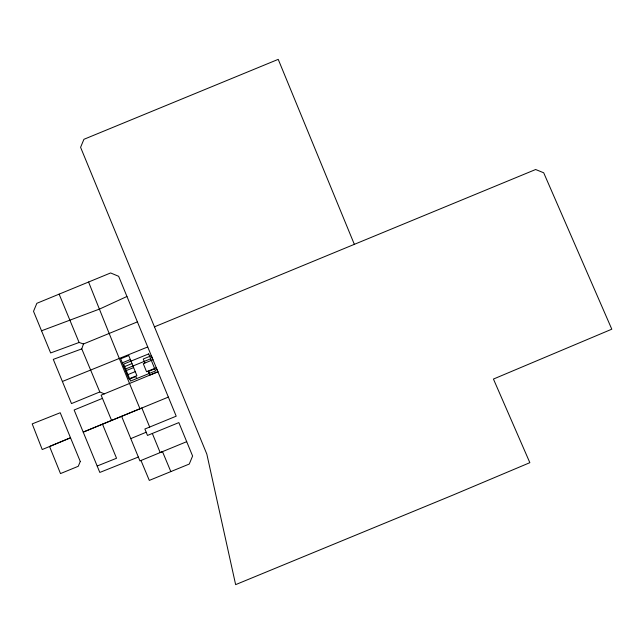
<?xml version="1.0" encoding="UTF-8"?>
<svg xmlns="http://www.w3.org/2000/svg" width="644" height="644" viewBox="0 0 644 644"><rect width="100%" height="100%" fill="white"/><g stroke="black" fill="none" stroke-linecap="round" stroke-linejoin="round"><path stroke-width="0.97" d="M104.352 393.878L99.804 391.946L81.772 348.887L83.479 343.968L137.405 321.879M126.948 296.482L99.683 309.007L41.53 330.791L33.52 311.318L36.853 303.308L110.623 272.951L118.649 276.3L176.206 416.177L144.876 429.017L147.5 435.441L178.847 422.601L192.604 456.024L189.256 464.05L149.303 480.408L140.988 460.484M157.941 371.781L101.124 395.158L111.597 420.435M130.772 438.62L146.196 432.229M154.463 326.846L535.639 169.517L543.697 172.777L611.8 329.189L493.441 379.058L529.851 462.674L452.78 495.156L235.632 584.639L206.829 454.109L80.589 147.315L83.929 139.305L278.224 59.361L354.264 244.148M99.804 391.946L71.492 403.587L53.283 359.376L81.772 348.887M102.46 398.37L74.132 409.995L83.213 432.108L141.857 407.998L149.69 427.069M168.358 397.09L83.213 432.108L99.82 472.438L138.347 457.031M186.704 441.671L160.179 452.587L152.33 433.476M147.726 346.963L62.388 381.473M122.312 362.83L130.354 359.561M123.946 366.855L131.996 363.578M125.644 368.964L150.672 358.788M125.58 370.872L133.63 367.603M127.214 374.897L135.264 371.628M129.734 379.018L135.812 376.547L136.641 378.592M154.753 368.843L148.684 371.314L149.513 373.359M97.18 466.006L116.548 458.262L102.493 424.187M83.479 343.968L79.099 342.479L50.643 352.952L41.53 330.791M170.829 471.601L162.489 451.629L139.941 460.919L121.603 416.314M79.099 342.479L59.119 294.139M88.582 282.016C105.447 324.375 122.465 366.653 139.973 408.763M144.884 363.031L143.25 359.006L151.292 355.738L152.926 359.763L143.282 363.683L146.55 371.725L156.194 367.805L157.828 371.829L149.786 375.098L148.152 371.073M80.275 461.49L78.262 466.288L60.496 473.582L49.556 446.501L70.518 437.783L60.214 412.74L32.2 423.889L42.222 449.544L70.518 437.783L80.275 461.49M128.72 355.536L120.678 358.805L128.848 378.922L136.898 375.653L128.72 355.536M148.692 353.918L123.664 364.093L130.563 381.063L155.59 370.896L148.692 353.918"/></g></svg>
